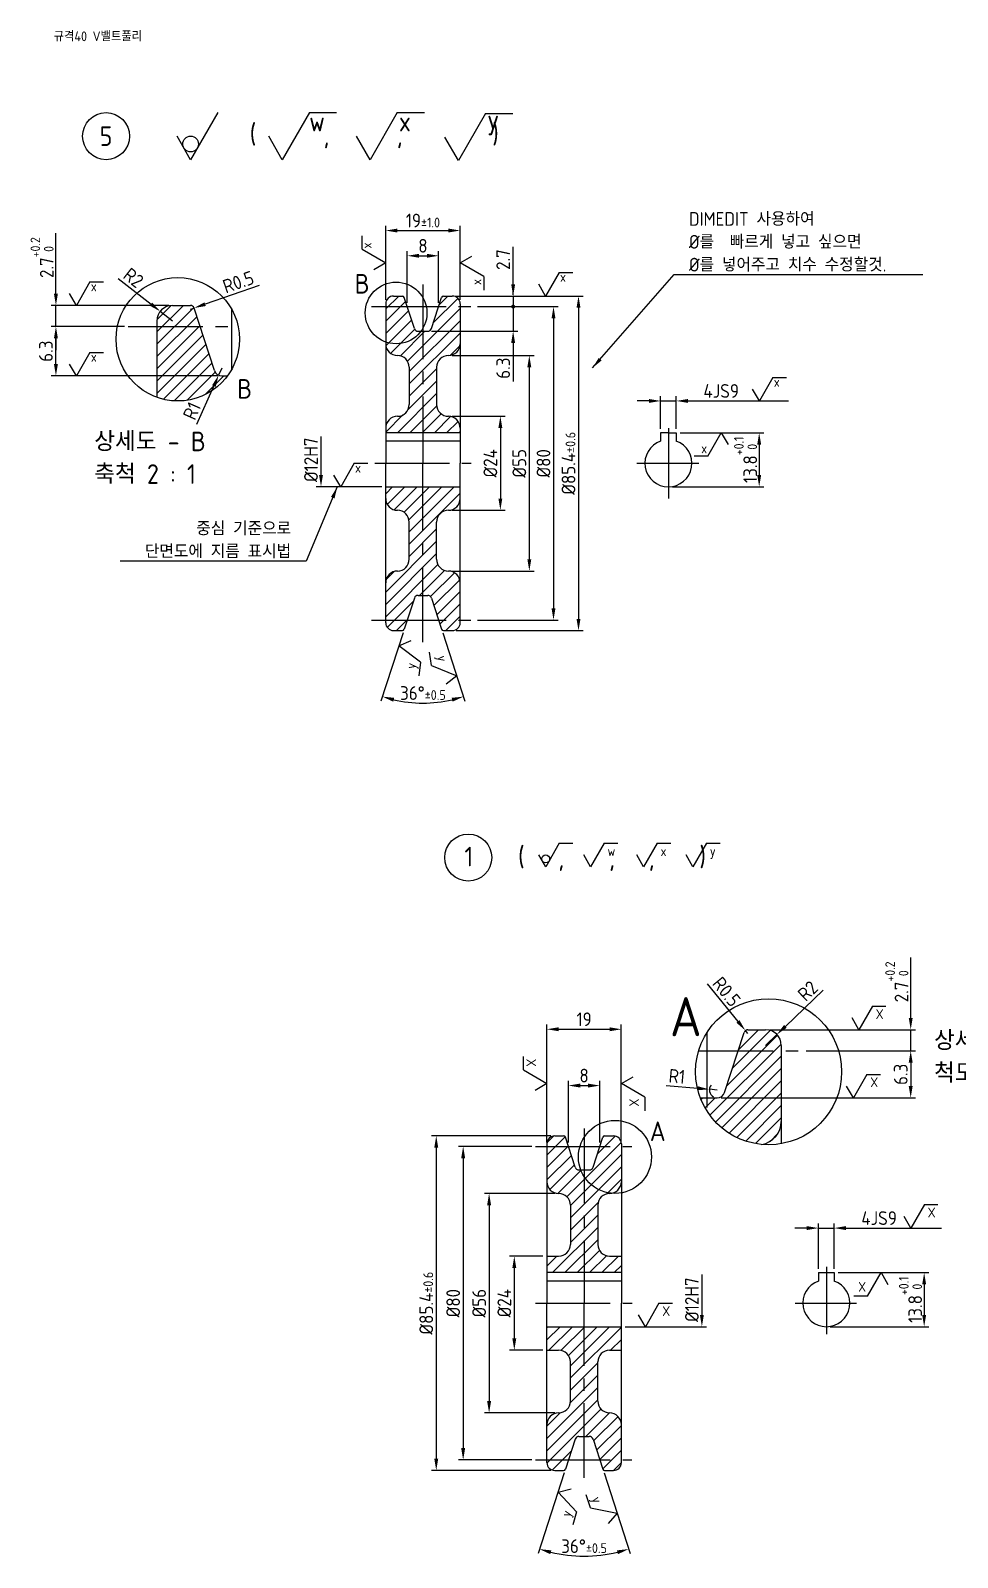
# Model space of a CAD drawing. Header units: millimetres. Extents: x 0 to 10991, y 0 to 768.
# Drawn here: x 2924 to 3160.6, y 26.2 to 415.9 of the extents above; entities that cross this region are included whole.
import ezdxf

# ---------------------------------------------------------------- set-up
doc = ezdxf.new("R2010")
doc.units = ezdxf.units.MM
doc.linetypes.add('CENTER2', pattern=[28.575, 19.05, -3.175, 3.175, -3.175])
for name, color, linetype in [('가는실선', 7, 'Continuous'), ('문자', 2, 'Continuous'), ('외형선', 3, 'Continuous'), ('중심선', 7, 'CENTER2')]:
    doc.layers.add(name, color=color, linetype=linetype)
doc.styles.get("Standard").update_dxf_attribs({"font": 'isocp.shx', "bigfont": 'whgtxt.shx'})
doc.dimstyles.new('ISO-25', dxfattribs={"dimtxt": 3.5, "dimasz": 3, "dimexe": 1.2, "dimexo": 1, "dimgap": 0.8, "dimtad": 1, "dimdec": 3, "dimdsep": 46, "dimtxsty": 'Standard', "dimcen": 0, "dimclrd": 7, "dimclre": 7, "dimclrt": 2, "dimadec": 0, "dimazin": 2, "dimtfac": 1, "dimtdec": 3, "dimtmove": 0, "dimatfit": 3, "dimfxl": 0, "dimlwd": -1, "dimlwe": -1, "dimarcsym": 0})
pattern_1 = [(45, (54.7984, -33.9186), (-1.5715448, 1.5715448), [])]

# ---------------------------------------------------------------- blocks, each defined once
blk = doc.blocks.new('*D128')
at = {"layer": 'Defpoints', "color": 0}
for p in [(3037.07, 345.47), (3037.07, 265.47), (3057.49, 265.47)]:
    blk.add_point(p, dxfattribs=at)
at = {"layer": '외형선', "color": 7}
for p, q in [((3038.07, 345.47), (3058.69, 345.47)), ((3057.49, 342.47), (3057.49, 268.47)), ((3038.07, 265.47), (3058.69, 265.47))]:
    blk.add_line(p, q, dxfattribs=at)
for points in [[(3056.99, 342.47), (3057.99, 342.47), (3057.49, 345.47)], [(3056.99, 268.47), (3057.99, 268.47), (3057.49, 265.47)]]:
    blk.add_solid(points, dxfattribs=at)
at = {"layer": '외형선', "color": 2, "insert": (3054.94, 305.47), "char_height": 3.5, "attachment_point": 5, "rotation": 90}
blk.add_mtext('%%C80', dxfattribs=at)
blk = doc.blocks.new('*D129')
at = {"layer": 'Defpoints', "color": 0}
for p in [(3028.17, 358.44), (3020.17, 345.47), (3028.17, 345.47)]:
    blk.add_point(p, dxfattribs=at)
at = {"layer": '외형선', "color": 7}
for p, q in [((3020.17, 346.47), (3020.17, 359.64)), ((3028.17, 346.47), (3028.17, 359.64)), ((3023.17, 358.44), (3025.17, 358.44))]:
    blk.add_line(p, q, dxfattribs=at)
for points in [[(3023.17, 358.94), (3023.17, 357.94), (3020.17, 358.44)], [(3025.17, 358.94), (3025.17, 357.94), (3028.17, 358.44)]]:
    blk.add_solid(points, dxfattribs=at)
at = {"layer": '외형선', "color": 2, "insert": (3024.17, 360.99), "char_height": 3.5, "attachment_point": 5}
blk.add_mtext('8', dxfattribs=at)
blk = doc.blocks.new('*D130')
at = {"layer": 'Defpoints', "color": 0}
for p in [(3033.67, 364.88), (3014.67, 346.17), (3033.67, 346.17)]:
    blk.add_point(p, dxfattribs=at)
at = {"layer": '외형선', "color": 7}
for p, q in [((3014.67, 347.17), (3014.67, 366.08)), ((3017.67, 364.88), (3030.67, 364.88)), ((3033.67, 347.17), (3033.67, 366.08))]:
    blk.add_line(p, q, dxfattribs=at)
for points in [[(3017.67, 365.38), (3017.67, 364.38), (3014.67, 364.88)], [(3030.67, 365.38), (3030.67, 364.38), (3033.67, 364.88)]]:
    blk.add_solid(points, dxfattribs=at)
at = {"layer": '외형선', "color": 2, "insert": (3024.17, 367.43), "char_height": 3.5, "attachment_point": 5}
blk.add_mtext('19{\\H0.71429x;%%P1.0}', dxfattribs=at)
blk = doc.blocks.new('*D131')
at = {"layer": 'Defpoints', "color": 0}
for p in [(3021.99, 271.08), (3026.35, 271.08), (3019.41, 263.12), (3028.94, 263.12), (3020.67, 244.47)]:
    blk.add_point(p, dxfattribs=at)
at = {"layer": '외형선', "color": 7}
for p, q in [((3019.1, 262.17), (3013.45, 244.78)), ((3029.25, 262.17), (3034.9, 244.78))]:
    blk.add_line(p, q, dxfattribs=at)
blk.add_arc((3024.17, 277.78), 33.5, 257.1325, 282.8675, dxfattribs=at)
for points in [[(3016.58, 244.64), (3016.84, 245.61), (3013.82, 245.92)], [(3031.5, 245.61), (3031.77, 244.64), (3034.52, 245.92)]]:
    blk.add_solid(points, dxfattribs=at)
at = {"layer": '외형선', "color": 2, "insert": (3024.17, 246.83), "char_height": 3.5, "attachment_point": 5}
blk.add_mtext('36°{\\H0.71429x;%%P0.5}', dxfattribs=at)
blk = doc.blocks.new('*D132')
at = {"layer": 'Defpoints', "color": 0}
for p in [(3031.67, 348.17), (3031.67, 262.77), (3063.87, 262.77)]:
    blk.add_point(p, dxfattribs=at)
at = {"layer": '외형선', "color": 7}
for p, q in [((3032.67, 348.17), (3065.07, 348.17)), ((3063.87, 345.17), (3063.87, 265.77)), ((3032.67, 262.77), (3065.07, 262.77))]:
    blk.add_line(p, q, dxfattribs=at)
for points in [[(3063.37, 345.17), (3064.37, 345.17), (3063.87, 348.17)], [(3063.37, 265.77), (3064.37, 265.77), (3063.87, 262.77)]]:
    blk.add_solid(points, dxfattribs=at)
at = {"layer": '외형선', "color": 2, "insert": (3061.32, 305.47), "char_height": 3.5, "attachment_point": 5, "rotation": 90}
blk.add_mtext('%%C85.4{\\H0.71429x;%%P0.6}', dxfattribs=at)
blk = doc.blocks.new('*D133')
at = {"layer": 'Defpoints', "color": 0}
for p in [(2930.51, 340.38), (2948.97, 340.38), (2972.84, 327.78)]:
    blk.add_point(p, dxfattribs=at)
at = {"layer": '외형선', "color": 7}
for p, q in [((2947.97, 340.38), (2929.31, 340.38)), ((2930.51, 330.78), (2930.51, 337.38)), ((2971.84, 327.78), (2929.31, 327.78))]:
    blk.add_line(p, q, dxfattribs=at)
for points in [[(2930.01, 337.38), (2931.01, 337.38), (2930.51, 340.38)], [(2930.01, 330.78), (2931.01, 330.78), (2930.51, 327.78)]]:
    blk.add_solid(points, dxfattribs=at)
at = {"layer": '외형선', "color": 2, "insert": (2927.96, 334.08), "char_height": 3.5, "attachment_point": 5, "rotation": 90}
blk.add_mtext('6.3', dxfattribs=at)
blk = doc.blocks.new('*D134')
at = {"layer": 'Defpoints', "color": 0}
for p in [(2964.82, 344.78), (2965.76, 345.11)]:
    blk.add_point(p, dxfattribs=at)
at = {"layer": '외형선', "color": 7}
for p, q in [((2982.36, 350.89), (2968.59, 346.09)), ((2964.82, 344.78), (2965.76, 345.11))]:
    blk.add_line(p, q, dxfattribs=at)
blk.add_solid([(2968.43, 346.56), (2968.76, 345.62), (2965.76, 345.11)], dxfattribs=at)
at = {"layer": '외형선', "color": 2, "insert": (2977.06, 351.74), "char_height": 3.5, "attachment_point": 5, "rotation": 19.1984}
blk.add_mtext('R0.5', dxfattribs=at)
blk = doc.blocks.new('*D135')
at = {"layer": 'Defpoints', "color": 0}
for p in [(2957.15, 344.24), (2960.3, 341.78)]:
    blk.add_point(p, dxfattribs=at)
at = {"layer": '외형선', "color": 7}
for p, q in [((2946.36, 352.66), (2954.78, 346.09)), ((2960.3, 341.78), (2957.15, 344.24))]:
    blk.add_line(p, q, dxfattribs=at)
blk.add_solid([(2955.09, 346.48), (2954.47, 345.69), (2957.15, 344.24)], dxfattribs=at)
at = {"layer": '외형선', "color": 2, "insert": (2950.3, 352.82), "char_height": 3.5, "attachment_point": 5, "rotation": 321.9993}
blk.add_mtext('R2', dxfattribs=at)
blk = doc.blocks.new('*D136')
at = {"layer": 'Defpoints', "color": 0}
for p in [(2972.03, 327.95), (2972.84, 329.78)]:
    blk.add_point(p, dxfattribs=at)
at = {"layer": '외형선', "color": 7}
for p, q in [((2972.84, 329.78), (2972.03, 327.95)), ((2966.51, 315.48), (2970.82, 325.2))]:
    blk.add_line(p, q, dxfattribs=at)
blk.add_solid([(2970.36, 325.41), (2971.28, 325), (2972.03, 327.95)], dxfattribs=at)
at = {"layer": '외형선', "color": 2, "insert": (2965.22, 318.85), "char_height": 3.5, "attachment_point": 5, "rotation": 66.1141}
blk.add_mtext('R1', dxfattribs=at)
blk = doc.blocks.new('*D137')
at = {"layer": 'Defpoints', "color": 0}
for p in [(3088.82, 321.39), (3084.82, 313.27), (3088.82, 313.27)]:
    blk.add_point(p, dxfattribs=at)
at = {"layer": '외형선', "color": 7}
for p, q in [((3081.82, 321.39), (3078.82, 321.39)), ((3084.82, 314.27), (3084.82, 322.59)), ((3084.82, 321.39), (3088.82, 321.39)), ((3088.82, 314.27), (3088.82, 322.59)), ((3091.82, 321.39), (3105.77, 321.39))]:
    blk.add_line(p, q, dxfattribs=at)
for points in [[(3081.82, 321.89), (3081.82, 320.89), (3084.82, 321.39)], [(3091.82, 321.89), (3091.82, 320.89), (3088.82, 321.39)]]:
    blk.add_solid(points, dxfattribs=at)
at = {"layer": '외형선', "color": 2, "insert": (3100.29, 323.94), "char_height": 3.5, "attachment_point": 5}
blk.add_mtext('4JS9', dxfattribs=at)
blk = doc.blocks.new('*D138')
at = {"layer": 'Defpoints', "color": 0}
for p in [(3088.82, 313.27), (3086.82, 299.47), (3109.98, 299.47)]:
    blk.add_point(p, dxfattribs=at)
at = {"layer": '외형선', "color": 7}
for p, q in [((3089.82, 313.27), (3111.18, 313.27)), ((3109.98, 310.27), (3109.98, 302.47)), ((3087.82, 299.47), (3111.18, 299.47))]:
    blk.add_line(p, q, dxfattribs=at)
for points in [[(3109.48, 310.27), (3110.48, 310.27), (3109.98, 313.27)], [(3109.48, 302.47), (3110.48, 302.47), (3109.98, 299.47)]]:
    blk.add_solid(points, dxfattribs=at)
at = {"layer": '외형선', "color": 2, "insert": (3106.51, 306.37), "char_height": 3.5, "attachment_point": 5, "rotation": 90}
blk.add_mtext('13.8{\\H0.7x;\\S+0.1^  0;}', dxfattribs=at)
blk = doc.blocks.new('*D139')
at = {"layer": 'Defpoints', "color": 0}
for p in [(3030.67, 317.47), (3030.67, 293.47), (3043.93, 293.47)]:
    blk.add_point(p, dxfattribs=at)
at = {"layer": '외형선', "color": 7}
for p, q in [((3031.67, 317.47), (3045.13, 317.47)), ((3043.93, 314.47), (3043.93, 296.47)), ((3031.67, 293.47), (3045.13, 293.47))]:
    blk.add_line(p, q, dxfattribs=at)
for points in [[(3043.43, 314.47), (3044.43, 314.47), (3043.93, 317.47)], [(3043.43, 296.47), (3044.43, 296.47), (3043.93, 293.47)]]:
    blk.add_solid(points, dxfattribs=at)
at = {"layer": '외형선', "color": 2, "insert": (3041.38, 305.47), "char_height": 3.5, "attachment_point": 5, "rotation": 90}
blk.add_mtext('%%C24', dxfattribs=at)
blk = doc.blocks.new('*D140')
at = {"layer": 'Defpoints', "color": 0}
for p in [(3030.67, 332.97), (3030.67, 277.97), (3051.32, 277.97)]:
    blk.add_point(p, dxfattribs=at)
at = {"layer": '외형선', "color": 7}
for p, q in [((3031.67, 332.97), (3052.52, 332.97)), ((3051.32, 329.97), (3051.32, 280.97)), ((3031.67, 277.97), (3052.52, 277.97))]:
    blk.add_line(p, q, dxfattribs=at)
for points in [[(3050.82, 329.97), (3051.82, 329.97), (3051.32, 332.97)], [(3050.82, 280.97), (3051.82, 280.97), (3051.32, 277.97)]]:
    blk.add_solid(points, dxfattribs=at)
at = {"layer": '외형선', "color": 2, "insert": (3048.77, 305.47), "char_height": 3.5, "attachment_point": 5, "rotation": 90}
blk.add_mtext('%%C55', dxfattribs=at)
blk = doc.blocks.new('*D192')
at = {"layer": 'Defpoints', "color": 0}
for p in [(3129.12, 110.27), (3125.12, 98.91), (3129.12, 98.91)]:
    blk.add_point(p, dxfattribs=at)
at = {"layer": '외형선', "color": 7}
for p, q in [((3122.12, 110.27), (3119.12, 110.27)), ((3125.12, 99.91), (3125.12, 111.47)), ((3125.12, 110.27), (3129.12, 110.27)), ((3129.12, 99.91), (3129.12, 111.47)), ((3132.12, 110.27), (3146.07, 110.27))]:
    blk.add_line(p, q, dxfattribs=at)
for points in [[(3122.12, 110.77), (3122.12, 109.77), (3125.12, 110.27)], [(3132.12, 110.77), (3132.12, 109.77), (3129.12, 110.27)]]:
    blk.add_solid(points, dxfattribs=at)
at = {"layer": '외형선', "color": 2, "insert": (3140.59, 112.82), "char_height": 3.5, "attachment_point": 5}
blk.add_mtext('4JS9', dxfattribs=at)
blk = doc.blocks.new('*D193')
at = {"layer": 'Defpoints', "color": 0}
for p in [(3129.12, 98.91), (3127.12, 85.11), (3152.08, 85.11)]:
    blk.add_point(p, dxfattribs=at)
at = {"layer": '외형선', "color": 7}
for p, q in [((3130.12, 98.91), (3153.28, 98.91)), ((3152.08, 95.91), (3152.08, 88.11)), ((3128.12, 85.11), (3153.28, 85.11))]:
    blk.add_line(p, q, dxfattribs=at)
for points in [[(3151.58, 95.91), (3152.58, 95.91), (3152.08, 98.91)], [(3151.58, 88.11), (3152.58, 88.11), (3152.08, 85.11)]]:
    blk.add_solid(points, dxfattribs=at)
at = {"layer": '외형선', "color": 2, "insert": (3148.6, 92.01), "char_height": 3.5, "attachment_point": 5, "rotation": 90}
blk.add_mtext('13.8{\\H0.7x;\\S+0.1^  0;}', dxfattribs=at)
blk = doc.blocks.new('*D194')
at = {"layer": 'Defpoints', "color": 0}
for p in [(3074.8, 161.02), (3055.8, 131.11), (3074.8, 131.11)]:
    blk.add_point(p, dxfattribs=at)
at = {"layer": '외형선', "color": 7}
for p, q in [((3055.8, 132.11), (3055.8, 162.22)), ((3058.8, 161.02), (3071.8, 161.02)), ((3074.8, 132.11), (3074.8, 162.22))]:
    blk.add_line(p, q, dxfattribs=at)
for points in [[(3058.8, 161.52), (3058.8, 160.52), (3055.8, 161.02)], [(3071.8, 161.52), (3071.8, 160.52), (3074.8, 161.02)]]:
    blk.add_solid(points, dxfattribs=at)
at = {"layer": '외형선', "color": 2, "insert": (3065.3, 163.57), "char_height": 3.5, "attachment_point": 5}
blk.add_mtext('19', dxfattribs=at)
blk = doc.blocks.new('*D195')
at = {"layer": 'Defpoints', "color": 0}
for p in [(3069.3, 146.65), (3061.3, 131.11), (3069.3, 131.11)]:
    blk.add_point(p, dxfattribs=at)
at = {"layer": '외형선', "color": 7}
for p, q in [((3061.3, 132.11), (3061.3, 147.85)), ((3064.3, 146.65), (3066.3, 146.65)), ((3069.3, 132.11), (3069.3, 147.85))]:
    blk.add_line(p, q, dxfattribs=at)
for points in [[(3064.3, 147.15), (3064.3, 146.15), (3061.3, 146.65)], [(3066.3, 147.15), (3066.3, 146.15), (3069.3, 146.65)]]:
    blk.add_solid(points, dxfattribs=at)
at = {"layer": '외형선', "color": 2, "insert": (3065.3, 149.2), "char_height": 3.5, "attachment_point": 5}
blk.add_mtext('8', dxfattribs=at)
blk = doc.blocks.new('*D196')
at = {"layer": 'Defpoints', "color": 0}
for p in [(3055.8, 103.11), (3047.49, 79.11), (3055.8, 79.11)]:
    blk.add_point(p, dxfattribs=at)
at = {"layer": '외형선', "color": 7}
for p, q in [((3054.8, 103.11), (3046.29, 103.11)), ((3047.49, 100.11), (3047.49, 82.11)), ((3054.8, 79.11), (3046.29, 79.11))]:
    blk.add_line(p, q, dxfattribs=at)
for points in [[(3046.99, 100.11), (3047.99, 100.11), (3047.49, 103.11)], [(3046.99, 82.11), (3047.99, 82.11), (3047.49, 79.11)]]:
    blk.add_solid(points, dxfattribs=at)
at = {"layer": '외형선', "color": 2, "insert": (3044.94, 91.11), "char_height": 3.5, "attachment_point": 5, "rotation": 90}
blk.add_mtext('%%C24', dxfattribs=at)
blk = doc.blocks.new('*D197')
at = {"layer": 'Defpoints', "color": 0}
for p in [(3058.8, 119.11), (3041.06, 63.11), (3058.8, 63.11)]:
    blk.add_point(p, dxfattribs=at)
at = {"layer": '외형선', "color": 7}
for p, q in [((3057.8, 119.11), (3039.86, 119.11)), ((3041.06, 116.11), (3041.06, 66.11)), ((3057.8, 63.11), (3039.86, 63.11))]:
    blk.add_line(p, q, dxfattribs=at)
for points in [[(3040.56, 116.11), (3041.56, 116.11), (3041.06, 119.11)], [(3040.56, 66.11), (3041.56, 66.11), (3041.06, 63.11)]]:
    blk.add_solid(points, dxfattribs=at)
at = {"layer": '외형선', "color": 2, "insert": (3038.51, 91.11), "char_height": 3.5, "attachment_point": 5, "rotation": 90}
blk.add_mtext('%%C56', dxfattribs=at)
blk = doc.blocks.new('*D198')
at = {"layer": 'Defpoints', "color": 0}
for p in [(3052.92, 131.11), (3034.44, 51.11), (3052.92, 51.11)]:
    blk.add_point(p, dxfattribs=at)
at = {"layer": '외형선', "color": 7}
for p, q in [((3051.92, 131.11), (3033.24, 131.11)), ((3034.44, 128.11), (3034.44, 54.11)), ((3051.92, 51.11), (3033.24, 51.11))]:
    blk.add_line(p, q, dxfattribs=at)
for points in [[(3033.94, 128.11), (3034.94, 128.11), (3034.44, 131.11)], [(3033.94, 54.11), (3034.94, 54.11), (3034.44, 51.11)]]:
    blk.add_solid(points, dxfattribs=at)
at = {"layer": '외형선', "color": 2, "insert": (3031.89, 91.11), "char_height": 3.5, "attachment_point": 5, "rotation": 90}
blk.add_mtext('%%C80', dxfattribs=at)
blk = doc.blocks.new('*D199')
at = {"layer": 'Defpoints', "color": 0}
for p in [(3057.8, 133.81), (3027.57, 48.41), (3057.8, 48.41)]:
    blk.add_point(p, dxfattribs=at)
at = {"layer": '외형선', "color": 7}
for p, q in [((3056.8, 133.81), (3026.37, 133.81)), ((3027.57, 130.81), (3027.57, 51.41)), ((3056.8, 48.41), (3026.37, 48.41))]:
    blk.add_line(p, q, dxfattribs=at)
for points in [[(3027.07, 130.81), (3028.07, 130.81), (3027.57, 133.81)], [(3027.07, 51.41), (3028.07, 51.41), (3027.57, 48.41)]]:
    blk.add_solid(points, dxfattribs=at)
at = {"layer": '외형선', "color": 2, "insert": (3025.02, 91.11), "char_height": 3.5, "attachment_point": 5, "rotation": 90}
blk.add_mtext('%%C85.4{\\H0.71429x;%%P0.6}', dxfattribs=at)
blk = doc.blocks.new('*D200')
at = {"layer": 'Defpoints', "color": 0}
for p in [(3063.03, 56.41), (3067.58, 56.41), (3060.54, 48.75), (3070.07, 48.75), (3061.45, 26.74)]:
    blk.add_point(p, dxfattribs=at)
at = {"layer": '외형선', "color": 7}
for p, q in [((3060.23, 47.8), (3053.54, 27.2)), ((3070.38, 47.8), (3077.07, 27.2))]:
    blk.add_line(p, q, dxfattribs=at)
blk.add_arc((3065.3, 63.42), 36.88, 256.6622, 283.3378, dxfattribs=at)
for points in [[(3056.66, 27.05), (3056.93, 28.01), (3053.91, 28.34)], [(3073.67, 28.01), (3073.94, 27.05), (3076.7, 28.34)]]:
    blk.add_solid(points, dxfattribs=at)
at = {"layer": '외형선', "color": 2, "insert": (3065.3, 29.09), "char_height": 3.5, "attachment_point": 5}
blk.add_mtext('36°{\\H0.71429x;%%P0.5}', dxfattribs=at)
blk = doc.blocks.new('*D201')
at = {"layer": 'Defpoints', "color": 0}
for p in [(3111.62, 160.91), (3148.65, 160.91), (3121.01, 155.51)]:
    blk.add_point(p, dxfattribs=at)
at = {"layer": '외형선', "color": 7}
for p, q in [((3148.65, 163.91), (3148.65, 179.32)), ((3112.62, 160.91), (3149.85, 160.91)), ((3148.65, 155.51), (3148.65, 160.91)), ((3122.01, 155.51), (3149.85, 155.51)), ((3148.65, 152.51), (3148.65, 149.51))]:
    blk.add_line(p, q, dxfattribs=at)
for points in [[(3148.15, 163.91), (3149.15, 163.91), (3148.65, 160.91)], [(3148.15, 152.51), (3149.15, 152.51), (3148.65, 155.51)]]:
    blk.add_solid(points, dxfattribs=at)
at = {"layer": '외형선', "color": 2, "insert": (3145.11, 173.12), "char_height": 3.5, "attachment_point": 5, "rotation": 90}
blk.add_mtext('2.7{\\H0.7x;\\S+0.2^  0;}', dxfattribs=at)
blk = doc.blocks.new('*D202')
at = {"layer": 'Defpoints', "color": 0}
for p in [(3111.62, 156.91), (3114.5, 159.68)]:
    blk.add_point(p, dxfattribs=at)
at = {"layer": '외형선', "color": 7}
for p, q in [((3126.32, 171.04), (3116.67, 161.76)), ((3111.62, 156.91), (3114.5, 159.68))]:
    blk.add_line(p, q, dxfattribs=at)
blk.add_solid([(3116.32, 162.12), (3117.01, 161.4), (3114.5, 159.68)], dxfattribs=at)
at = {"layer": '외형선', "color": 2, "insert": (3122.39, 170.8), "char_height": 3.5, "attachment_point": 5, "rotation": 43.851}
blk.add_mtext('R2', dxfattribs=at)
blk = doc.blocks.new('*D203')
at = {"layer": 'Defpoints', "color": 0}
for p in [(3106.47, 160.69), (3107.1, 159.91)]:
    blk.add_point(p, dxfattribs=at)
at = {"layer": '외형선', "color": 7}
for p, q in [((3096.7, 172.65), (3104.57, 163.01)), ((3107.1, 159.91), (3106.47, 160.69))]:
    blk.add_line(p, q, dxfattribs=at)
blk.add_solid([(3104.96, 163.33), (3104.18, 162.69), (3106.47, 160.69)], dxfattribs=at)
at = {"layer": '외형선', "color": 2, "insert": (3101.66, 170.6), "char_height": 3.5, "attachment_point": 5, "rotation": 309.2425}
blk.add_mtext('R0.5', dxfattribs=at)
blk = doc.blocks.new('*D204')
at = {"layer": 'Defpoints', "color": 0}
for p in [(3097.28, 145.69), (3099.27, 145.51)]:
    blk.add_point(p, dxfattribs=at)
at = {"layer": '외형선', "color": 7}
for p, q in [((3086.22, 146.69), (3094.29, 145.96)), ((3099.27, 145.51), (3097.28, 145.69))]:
    blk.add_line(p, q, dxfattribs=at)
blk.add_arc((3099.27, 145.51), 2, 140.4674, 241.3521, dxfattribs=at)
blk.add_solid([(3094.33, 146.46), (3094.24, 145.46), (3097.28, 145.69)], dxfattribs=at)
at = {"layer": '외형선', "color": 2, "insert": (3088.99, 149), "char_height": 3.5, "attachment_point": 5, "rotation": 354.8449}
blk.add_mtext('R1', dxfattribs=at)

msp = doc.modelspace()

# ---------------------------------------------------------------- hatches: boundary and pattern name
at = {"layer": '가는실선'}
h = msp.add_hatch(dxfattribs=at)
h.set_pattern_fill('ANSI31', color=256, scale=0.7)
h.set_pattern_definition([(45, (53.6373, -41.9802), (-1.5715448, 1.5715448), [])])
h.paths.add_polyline_path([(3024.1719, 339.1728), (3022.9455, 339.1728, -0.3249197), (3021.9944, 339.8638), (3020.1719, 345.4728), (3014.6719, 345.4728), (3014.6719, 335.9728, 0.41421356), (3017.6719, 332.9728, -0.41421356), (3020.6719, 329.9728), (3020.6719, 320.4728, -0.41421356), (3017.6719, 317.4728, 0.41421356), (3014.6719, 314.4728), (3014.6719, 313.2728), (3024.1719, 313.2728)])
h.paths.add_polyline_path([(3033.6719, 335.9728), (3033.6719, 345.4728), (3028.1719, 345.4728), (3026.3494, 339.8638, -0.3249197), (3025.3984, 339.1728), (3024.1719, 339.1728), (3024.1719, 313.2728), (3033.6719, 313.2728), (3033.6719, 314.4728, 0.41421356), (3030.6719, 317.4728, -0.41421356), (3027.6719, 320.4728), (3027.6719, 329.9728, -0.41421356), (3030.6719, 332.9728, 0.41421356)])
h.paths.add_polyline_path([(3019.4069, 347.8273, 0.3249197), (3018.9314, 348.1728), (3016.6719, 348.1728, 0.41421356), (3014.6719, 346.1728), (3014.6719, 345.4728), (3020.1719, 345.4728)])
h.paths.add_polyline_path([(3031.6719, 348.1728), (3029.4125, 348.1728, 0.3249197), (3028.937, 347.8273), (3028.1719, 345.4728), (3033.6719, 345.4728), (3033.6719, 346.1728, 0.41421356)])
h.paths.add_polyline_path([(3024.1719, 299.4728), (3014.6719, 299.4728), (3014.6719, 296.4728, 0.41421356), (3017.6719, 293.4728, -0.41421356), (3020.6719, 290.4728), (3020.6719, 280.9728, -0.41421356), (3017.6719, 277.9728, 0.41421356), (3014.6719, 274.9728), (3014.6719, 265.4728), (3020.1719, 265.4728), (3021.9944, 271.0818, -0.3249197), (3022.9455, 271.7728), (3024.1719, 271.7728)])
h.paths.add_polyline_path([(3033.6719, 296.4728), (3033.6719, 299.4728), (3024.1719, 299.4728), (3024.1719, 271.7728), (3025.3984, 271.7728, -0.3249197), (3026.3494, 271.0818), (3028.1719, 265.4728), (3033.6719, 265.4728), (3033.6719, 274.9728, 0.41421356), (3030.6719, 277.9728, -0.41421356), (3027.6719, 280.9728), (3027.6719, 290.4728, -0.41421356), (3030.6719, 293.4728, 0.41421356)])
h.paths.add_polyline_path([(3020.1719, 265.4728), (3014.6719, 265.4728), (3014.6719, 264.7728, 0.41421356), (3016.6719, 262.7728), (3018.9314, 262.7728, 0.3249197), (3019.4069, 263.1183)])
h.paths.add_polyline_path([(3033.6719, 264.7728), (3033.6719, 265.4728), (3028.1719, 265.4728), (3028.937, 263.1183, 0.3249197), (3029.4125, 262.7728), (3031.6719, 262.7728, 0.41421356)])
h = msp.add_hatch(dxfattribs=at)
h.set_pattern_fill('ANSI31', color=256, scale=0.7)
h.set_pattern_definition([(45, (62.0713, -43.8957), (-1.5715448, 1.5715448), [])])
h.paths.add_polyline_path([(2956.2976, 322.2979, 0.33116504), (2974.2775, 327.7763), (2972.8446, 327.7763, -0.3249197), (2970.9425, 329.1582), (2967.2976, 340.3763), (2956.2976, 340.3763)])
h.paths.add_polyline_path([(2960.2976, 345.7763, 0.41421356), (2956.2976, 341.7763), (2956.2976, 340.3763), (2967.2976, 340.3763), (2965.7675, 345.0853, 0.3249197), (2964.8164, 345.7763)])
h = msp.add_hatch(dxfattribs=at)
h.set_pattern_fill('ANSI31', color=256, scale=0.7)
h.set_pattern_definition(pattern_1)
h.paths.add_polyline_path([(3115.6201, 155.5124), (3104.6201, 155.5124), (3101.1701, 144.8944, -0.3249197), (3099.2679, 143.5124), (3096.6201, 143.5124), (3096.6201, 140.2128, 0.23300306), (3110.674, 131.6057, 0.36339564), (3115.6201, 137.5124)])
h.paths.add_polyline_path([(3111.6201, 160.9124), (3107.1012, 160.9124, 0.3249197), (3106.1501, 160.2214), (3104.6201, 155.5124), (3115.6201, 155.5124), (3115.6201, 156.9124, 0.41421356)])
h.paths.add_polyline_path([(3096.6201, 143.5124), (3094.9675, 143.5124, 0.04961067), (3096.6201, 140.2128)])
h = msp.add_hatch(dxfattribs=at)
h.set_pattern_fill('ANSI31', color=256, scale=0.7)
h.set_pattern_definition(pattern_1)
h.paths.add_polyline_path([(3074.8019, 85.1057), (3065.3019, 85.1057), (3065.3019, 57.1057), (3066.6258, 57.1057, -0.3249197), (3067.5769, 56.4147), (3069.3019, 51.1057), (3074.8019, 51.1057), (3074.8019, 60.1057, 0.41421356), (3071.8019, 63.1057, -0.41421356), (3068.8019, 66.1057), (3068.8019, 76.1057, -0.41421356), (3071.8019, 79.1057), (3074.8019, 79.1057)])
h.paths.add_polyline_path([(3065.3019, 85.1057), (3055.8019, 85.1057), (3055.8019, 79.1057), (3058.8019, 79.1057, -0.41421356), (3061.8019, 76.1057), (3061.8019, 66.1057, -0.41421356), (3058.8019, 63.1057, 0.41421356), (3055.8019, 60.1057), (3055.8019, 51.1057), (3061.3019, 51.1057), (3063.0269, 56.4147, -0.3249197), (3063.9779, 57.1057), (3065.3019, 57.1057)])
h.paths.add_polyline_path([(3061.3019, 51.1057), (3055.8019, 51.1057), (3055.8019, 50.4057, 0.41421356), (3057.8019, 48.4057), (3060.0613, 48.4057, 0.3249197), (3060.5368, 48.7512)])
h.paths.add_polyline_path([(3074.8019, 50.4057), (3074.8019, 51.1057), (3069.3019, 51.1057), (3070.0669, 48.7512, 0.3249197), (3070.5424, 48.4057), (3072.8019, 48.4057, 0.41421356)])
h.paths.add_polyline_path([(3074.8019, 122.1057), (3074.8019, 131.1057), (3069.3019, 131.1057), (3067.5769, 125.7967, -0.3249197), (3066.6258, 125.1057), (3065.3019, 125.1057), (3065.3019, 98.9057), (3074.8019, 98.9057), (3074.8019, 103.1057), (3071.8019, 103.1057, -0.41421356), (3068.8019, 106.1057), (3068.8019, 116.1057, -0.41421356), (3071.8019, 119.1057, 0.41421356)])
h.paths.add_polyline_path([(3065.3019, 125.1057), (3063.9779, 125.1057, -0.3249197), (3063.0269, 125.7967), (3061.3019, 131.1057), (3055.8019, 131.1057), (3055.8019, 122.1057, 0.41421356), (3058.8019, 119.1057, -0.41421356), (3061.8019, 116.1057), (3061.8019, 106.1057, -0.41421356), (3058.8019, 103.1057), (3055.8019, 103.1057), (3055.8019, 98.9057), (3065.3019, 98.9057)])
h.paths.add_polyline_path([(3060.5368, 133.4602, 0.3249197), (3060.0613, 133.8057), (3057.8019, 133.8057, 0.41421356), (3055.8019, 131.8057), (3055.8019, 131.1057), (3061.3019, 131.1057)])
h.paths.add_polyline_path([(3072.8019, 133.8057), (3070.5424, 133.8057, 0.3249197), (3070.0669, 133.4602), (3069.3019, 131.1057), (3074.8019, 131.1057), (3074.8019, 131.8057, 0.41421356)])

# ---------------------------------------------------------------- linework, layer by layer
for p, q in [((3008.6719, 360.0905), (3008.6719, 363.5546)), ((3008.6719, 360.0905), (3014.6719, 356.6264)), ((3014.6719, 356.6264), (3011.6719, 354.8943)), ((3033.6719, 356.6264), (3036.6719, 358.3584)), ((3039.6719, 353.1623), (3033.6719, 356.6264)), ((2939.208, 351.7763), (2935.7439, 345.7763)), ((2939.208, 351.7763), (2942.6721, 351.7763)), ((3039.6719, 353.1623), (3039.6719, 349.6982)), ((3055.476, 348.1728), (3053.744, 351.1728)), ((3058.9401, 354.1728), (3055.476, 348.1728)), ((3058.9401, 354.1728), (3062.4042, 354.1728)), ((2935.7439, 345.7763), (2934.0118, 348.7763)), ((2939.208, 333.7763), (2935.7439, 327.7763)), ((2939.208, 333.7763), (2942.6721, 333.7763)), ((2935.7439, 327.7763), (2934.0118, 330.7763)), ((3113.4949, 327.3856), (3110.0308, 321.3856)), ((3113.4949, 327.3856), (3116.959, 327.3856)), ((3110.0308, 321.3856), (3108.2988, 324.3856)), ((3105.7672, 321.3856), (3117.4718, 321.3856)), ((3096.8494, 307.2728), (3100.3135, 313.2728)), ((3100.3135, 313.2728), (3102.0455, 310.2728)), ((3006.6477, 305.4728), (3003.1836, 299.4728)), ((3006.6477, 305.4728), (3010.1118, 305.4728)), ((3096.8494, 307.2728), (3093.3853, 307.2728)), ((3003.1836, 299.4728), (3001.4515, 302.4728)), ((3018.0223, 258.857), (3021.2078, 260.218)), ((3023.5653, 254.7006), (3018.0223, 258.857)), ((3026.3696, 253.8342), (3025.885, 257.2642)), ((3023.5653, 254.7006), (3023.1512, 251.2613)), ((3026.3696, 253.8342), (3032.7953, 251.2436)), ((3032.7953, 251.2436), (3030.0671, 249.1088)), ((3135.4012, 160.9124), (3133.6691, 163.9124)), ((3138.8653, 166.9124), (3135.4012, 160.9124)), ((3138.8653, 166.9124), (3142.3294, 166.9124)), ((3049.8019, 150.6269), (3049.8019, 154.091)), ((3049.8019, 150.6269), (3055.8019, 147.1628)), ((3074.8019, 147.1628), (3077.8019, 148.8948)), ((3137.484, 149.5124), (3134.0199, 143.5124)), ((3137.484, 149.5124), (3140.9481, 149.5124)), ((3055.8019, 147.1628), (3052.8019, 145.4307)), ((3080.8019, 143.6987), (3074.8019, 147.1628)), ((3134.0199, 143.5124), (3132.2879, 146.5124)), ((3080.8019, 143.6987), (3080.8019, 140.2346)), ((3148.6746, 110.268), (3146.9425, 113.268)), ((3152.1387, 116.268), (3148.6746, 110.268)), ((3152.1387, 116.268), (3155.6028, 116.268)), ((3146.0698, 110.268), (3156.5005, 110.268)), ((3137.6236, 92.9057), (3141.0877, 98.9057)), ((3141.0877, 98.9057), (3142.8198, 95.9057)), ((3084.4096, 91.1057), (3080.9455, 85.1057)), ((3084.4096, 91.1057), (3087.8737, 91.1057)), ((3137.6236, 92.9057), (3134.1595, 92.9057)), ((3080.9455, 85.1057), (3079.2135, 88.1057)), ((3058.6537, 42.9115), (3062.0264, 43.702)), ((3063.3956, 37.8603), (3058.6537, 42.9115)), ((3066.9394, 38.907), (3065.8522, 42.1961)), ((3063.3956, 37.8603), (3062.3939, 34.5443)), ((3066.9394, 38.907), (3073.7234, 37.5009)), ((3073.7234, 37.5009), (3071.4186, 34.9149))]:
    msp.add_line(p, q, dxfattribs=at)
at = {"layer": '가는실선', "const_width": 0.5}
msp.add_lwpolyline([(3046.9431, 345.4728, 1), (3047.4431, 345.4728, 1)], format="xyb", close=True, dxfattribs=at)
at = {"layer": '가는실선'}
for centre, radius in [((2961.6054, 337.1218), 15.7455), ((3017.3259, 343.8455), 7.8727), ((3112.3806, 150.1697), 18.6422), ((3073.1821, 128.4343), 9.3211)]:
    msp.add_circle(centre, radius, dxfattribs=at)
at = {"layer": '문자'}
for centre in [(2943.3065, 388.9668), (3035.7408, 204.8447)]:
    msp.add_circle(centre, 6, dxfattribs=at)
at = {"layer": '외형선'}
for p, q in [((2971.8221, 394.9668), (2964.8939, 382.9668)), ((2995.203, 394.9668), (2988.2748, 382.9668)), ((2995.203, 394.9668), (3002.1312, 394.9668)), ((3017.6205, 394.9668), (3010.6923, 382.9668)), ((3017.6205, 394.9668), (3024.5487, 394.9668)), ((3040.1597, 394.7215), (3033.2315, 382.7215)), ((3040.1597, 394.7215), (3047.0879, 394.7215)), ((2964.8939, 382.9668), (2961.4298, 388.9668)), ((2988.2748, 382.9668), (2984.8107, 388.9668)), ((3010.6923, 382.9668), (3007.2282, 388.9668)), ((3033.2315, 382.7215), (3029.7674, 388.7215)), ((3016.6719, 348.1728), (3018.9314, 348.1728)), ((3021.9944, 339.8638), (3019.4069, 347.8273)), ((3026.3494, 339.8638), (3028.937, 347.8273)), ((3029.4125, 348.1728), (3031.6719, 348.1728)), ((2960.2976, 345.7763), (2964.8164, 345.7763)), ((2970.9425, 329.1582), (2965.7675, 345.0853)), ((3014.6719, 346.1728), (3014.6719, 305.4728)), ((3033.6719, 346.1728), (3033.6719, 305.4728)), ((2956.2976, 341.7763), (2956.2976, 322.2979)), ((3022.9455, 339.1728), (3025.3984, 339.1728)), ((2972.8446, 327.7763), (2974.2775, 327.7763)), ((3020.6719, 329.9728), (3020.6719, 320.4728)), ((3027.6719, 329.9728), (3027.6719, 320.4728)), ((3033.6719, 313.2728), (3014.6719, 313.2728)), ((3086.8166, 313.2728), (3084.8166, 313.2728)), ((3084.8166, 313.2728), (3084.8166, 311.1296)), ((3086.8166, 313.2728), (3088.8166, 313.2728)), ((3088.8166, 313.2728), (3088.8166, 311.1296)), ((3033.6719, 311.1296), (3014.6719, 311.1296)), ((3014.6719, 264.7728), (3014.6719, 305.4728)), ((3033.6719, 264.7728), (3033.6719, 305.4728)), ((3014.6719, 299.4728), (3033.6719, 299.4728)), ((3020.6719, 280.9728), (3020.6719, 290.4728)), ((3027.6719, 280.9728), (3027.6719, 290.4728)), ((3021.9944, 271.0818), (3019.4069, 263.1183)), ((3022.9455, 271.7728), (3025.3984, 271.7728)), ((3026.3494, 271.0818), (3028.937, 263.1183)), ((3016.6719, 262.7728), (3018.9314, 262.7728)), ((3029.4125, 262.7728), (3031.6719, 262.7728)), ((3058.9726, 208.5031), (3055.5085, 202.5031)), ((3058.9726, 208.5031), (3062.4367, 208.5031)), ((3070.423, 208.5031), (3066.9589, 202.5031)), ((3070.423, 208.5031), (3073.8871, 208.5031)), ((3083.959, 208.5031), (3080.4949, 202.5031)), ((3083.959, 208.5031), (3087.4231, 208.5031)), ((3096.5349, 208.5031), (3093.0708, 202.5031)), ((3096.5349, 208.5031), (3099.999, 208.5031)), ((3055.5085, 202.5031), (3053.7764, 205.5031)), ((3066.9589, 202.5031), (3065.2269, 205.5031)), ((3080.4949, 202.5031), (3078.7629, 205.5031)), ((3093.0708, 202.5031), (3091.3387, 205.5031)), ((3101.1701, 144.8944), (3106.1501, 160.2214)), ((3107.1012, 160.9124), (3111.6201, 160.9124)), ((3115.6201, 156.9124), (3115.6201, 131.811)), ((3094.9675, 143.5124), (3099.2679, 143.5124)), ((3057.8019, 133.8057), (3060.0613, 133.8057)), ((3063.0269, 125.7967), (3060.5368, 133.4602)), ((3067.5769, 125.7967), (3070.0669, 133.4602)), ((3070.5424, 133.8057), (3072.8019, 133.8057)), ((3055.8019, 131.8057), (3055.8019, 91.1057)), ((3074.8019, 131.8057), (3074.8019, 91.1057)), ((3063.9779, 125.1057), (3066.6258, 125.1057)), ((3061.8019, 116.1057), (3061.8019, 106.1057)), ((3068.8019, 116.1057), (3068.8019, 106.1057)), ((3055.8019, 103.1057), (3058.8019, 103.1057)), ((3071.8019, 103.1057), (3074.8019, 103.1057)), ((3074.8019, 98.9057), (3055.8019, 98.9057)), ((3125.1193, 98.9057), (3129.1193, 98.9057)), ((3125.1193, 98.9057), (3125.1193, 96.7626)), ((3129.1193, 98.9057), (3129.1193, 96.7626)), ((3074.8019, 96.7626), (3055.8019, 96.7626)), ((3055.8019, 50.4057), (3055.8019, 91.1057)), ((3074.8019, 50.4057), (3074.8019, 91.1057)), ((3055.8019, 85.1057), (3074.8019, 85.1057)), ((3055.8019, 79.1057), (3058.8019, 79.1057)), ((3071.8019, 79.1057), (3074.8019, 79.1057)), ((3061.8019, 66.1057), (3061.8019, 76.1057)), ((3068.8019, 66.1057), (3068.8019, 76.1057)), ((3063.0269, 56.4147), (3060.5368, 48.7512)), ((3063.9779, 57.1057), (3066.6258, 57.1057)), ((3067.5769, 56.4147), (3070.0669, 48.7512)), ((3057.8019, 48.4057), (3060.0613, 48.4057)), ((3070.5424, 48.4057), (3072.8019, 48.4057))]:
    msp.add_line(p, q, dxfattribs=at)
at = {"layer": '외형선', "color": 7}
for p, q in [((2930.5121, 348.7763), (2930.5121, 364.1823)), ((3047.1931, 351.1728), (3047.1931, 360.7617)), ((3047.1931, 348.4728), (3047.1931, 351.4728)), ((3032.6719, 348.1728), (3048.3931, 348.1728)), ((3047.1931, 348.1728), (3047.1931, 339.1728)), ((2959.2976, 345.7763), (2929.3121, 345.7763)), ((2930.5121, 340.3763), (2930.5121, 345.7763)), ((3026.3984, 339.1728), (3048.3931, 339.1728)), ((2930.5121, 337.3763), (2930.5121, 334.3763)), ((3047.1931, 336.1728), (3047.1931, 326.3184)), ((2998.1584, 302.4728), (2998.1584, 312.2807)), ((3013.6719, 299.4728), (2996.9584, 299.4728)), ((3148.6473, 152.5124), (3148.6473, 146.5124)), ((3100.2679, 143.5124), (3149.8473, 143.5124)), ((3095.3625, 98.4458), (3095.3625, 88.1057)), ((3075.8019, 85.1057), (3096.5625, 85.1057))]:
    msp.add_line(p, q, dxfattribs=at)
at = {"layer": '외형선'}
for centre, radius in [((2964.8939, 386.9668), 2), ((3055.5085, 204.5031), 1)]:
    msp.add_circle(centre, radius, dxfattribs=at)
for centre, radius, start, end in [((3016.6719, 346.1728), 2, 90, 180), ((3018.9314, 347.6728), 0.5, 18, 90), ((3029.4125, 347.6728), 0.5, 90, 162), ((3031.6719, 346.1728), 2, 0, 90), ((2960.2976, 341.7763), 4, 90, 180), ((2964.8164, 344.7763), 1, 18, 90), ((3022.9455, 340.1728), 1, 198, 270), ((3025.3984, 340.1728), 1, 270, 342), ((3017.6719, 335.9728), 3, 180, 270), ((3030.6719, 335.9728), 3, 270, 0), ((3017.6719, 329.9728), 3, 0, 90), ((3030.6719, 329.9728), 3, 90, 180), ((2972.8446, 329.7763), 2, 198, 270), ((3017.6719, 320.4728), 3, 270, 0), ((3030.6719, 320.4728), 3, 180, 270), ((3017.6719, 314.4728), 3, 90, 180), ((3030.6719, 314.4728), 3, 0, 90), ((3086.8166, 305.4728), 6, 109.471221, 70.528779), ((3017.6719, 296.4728), 3, 180, 270), ((3030.6719, 296.4728), 3, 270, 0), ((3017.6719, 290.4728), 3, 0, 90), ((3030.6719, 290.4728), 3, 90, 180), ((3017.6719, 280.9728), 3, 270, 0), ((3030.6719, 280.9728), 3, 180, 270), ((3017.6719, 274.9728), 3, 90, 180), ((3030.6719, 274.9728), 3, 0, 90), ((3022.9455, 270.7728), 1, 90, 162), ((3025.3984, 270.7728), 1, 18, 90), ((3016.6719, 264.7728), 2, 180, 270), ((3018.9314, 263.2728), 0.5, 270, 342), ((3029.4125, 263.2728), 0.5, 198, 270), ((3031.6719, 264.7728), 2, 270, 0), ((3107.1012, 159.9124), 1, 90, 162), ((3111.6201, 156.9124), 4, 0, 90), ((3099.2679, 145.5124), 2, 270, 342), ((3109.6201, 137.5124), 6, 280.116305, 0), ((3057.8019, 131.8057), 2, 90, 180), ((3060.0613, 133.3057), 0.5, 18, 90), ((3070.5424, 133.3057), 0.5, 90, 162), ((3072.8019, 131.8057), 2, 0, 90), ((3063.9779, 126.1057), 1, 198, 270), ((3066.6258, 126.1057), 1, 270, 342), ((3058.8019, 122.1057), 3, 180, 270), ((3071.8019, 122.1057), 3, 270, 0), ((3058.8019, 116.1057), 3, 0, 90), ((3071.8019, 116.1057), 3, 90, 180), ((3058.8019, 106.1057), 3, 270, 0), ((3071.8019, 106.1057), 3, 180, 270), ((3127.1193, 91.1057), 6, 109.471221, 70.528779), ((3058.8019, 76.1057), 3, 0, 90), ((3071.8019, 76.1057), 3, 90, 180), ((3058.8019, 60.1057), 3, 90, 180), ((3058.8019, 66.1057), 3, 270, 0), ((3071.8019, 66.1057), 3, 180, 270), ((3071.8019, 60.1057), 3, 0, 90), ((3063.9779, 56.1057), 1, 90, 162), ((3066.6258, 56.1057), 1, 18, 90), ((3057.8019, 50.4057), 2, 180, 270), ((3060.0613, 48.9057), 0.5, 270, 342), ((3070.5424, 48.9057), 0.5, 198, 270), ((3072.8019, 50.4057), 2, 270, 0)]:
    msp.add_arc(centre, radius, start, end, dxfattribs=at)
at = {"layer": '외형선', "color": 7}
for points in [[(3046.6931, 351.1728), (3047.6931, 351.1728), (3047.1931, 348.1728)], [(2930.0121, 348.7763), (2931.0121, 348.7763), (2930.5121, 345.7763)], [(3046.6931, 336.1728), (3047.6931, 336.1728), (3047.1931, 339.1728)], [(2997.6584, 302.4728), (2998.6584, 302.4728), (2998.1584, 299.4728)], [(3148.1473, 146.5124), (3149.1473, 146.5124), (3148.6473, 143.5124)], [(3094.8625, 88.1057), (3095.8625, 88.1057), (3095.3625, 85.1057)]]:
    msp.add_solid(points, dxfattribs=at)
at = {"layer": '중심선'}
for p, q in [((3024.1719, 351.1063), (3024.1719, 305.4728)), ((2975.2976, 344.8964), (2975.2976, 329.3471)), ((3011.009, 345.4728), (3037.0735, 345.4728)), ((2948.9716, 340.3763), (2977.0109, 340.3763)), ((3086.8166, 314.4191), (3086.8166, 296.5264)), ((3011.8856, 305.4728), (3036.4583, 305.4728)), ((3024.1719, 259.8393), (3024.1719, 305.4728)), ((3078.7661, 305.4728), (3094.5648, 305.4728)), ((3011.009, 265.4728), (3037.0735, 265.4728)), ((3096.6201, 160.1265), (3096.6201, 140.2128)), ((3094.5203, 155.5124), (3121.0139, 155.5124)), ((3065.3019, 135.7054), (3065.3019, 91.1057)), ((3052.919, 131.1057), (3077.4988, 131.1057)), ((3127.1193, 100.4091), (3127.1193, 83.1592)), ((3052.919, 91.1057), (3077.5748, 91.1057)), ((3065.3019, 46.506), (3065.3019, 91.1057)), ((3119.2024, 91.1057), (3134.7843, 91.1057)), ((3052.919, 51.1057), (3077.4988, 51.1057))]:
    msp.add_line(p, q, dxfattribs=at)

# ---------------------------------------------------------------- texts
at = {"layer": '가는실선', "char_height": 2.5}
for s, width, insert, attachment_point, rotation in [('x', 5.131377, (3009.8069, 361.0613), 5, 90), ('x', 5.131377, (3037.8303, 351.751), 5, 90), ('y', 5.131377, (3021.4815, 253.7345), 5, 83.135377), ('y', 5.131377, (3028.7477, 255.6086), 5, 278.042656), ('X', 5.28363, (3050.5693, 151.4646), 1, 90), ('X', 5.28363, (3076.7908, 141.2995), 1, 90), ('y', 5.28363, (3069.5415, 42.0531), 1, 288.290794), ('y', 5.28363, (3059.342, 37.0632), 1, 73.191193)]:
    msp.add_mtext_dynamic_manual_height_columns(s, width=width, gutter_width=12.5, heights=[0], dxfattribs=dict(at, insert=insert, attachment_point=attachment_point, rotation=rotation))
for s, width, insert, attachment_point in [('x', 5.131377, (2940.1788, 350.6413), 5), ('x', 5.131377, (3059.9109, 353.0378), 5), ('x', 5.131377, (2940.1788, 332.6413), 5), ('x', 5.131377, (3114.4658, 326.2507), 5), ('x', 5.131377, (3095.9298, 309.2883), 5), ('x', 5.131377, (3007.6185, 304.3378), 5), ('X', 5.28363, (3139.703, 166.145), 1), ('X', 5.28363, (3138.3218, 148.745), 1), ('X', 5.28363, (3152.9764, 115.5006), 1), ('X', 5.28363, (3135.2492, 96.5302), 1), ('X', 5.28363, (3085.2474, 90.3383), 1)]:
    msp.add_mtext_dynamic_manual_height_columns(s, width=width, gutter_width=12.5, heights=[0], dxfattribs=dict(at, insert=insert, attachment_point=attachment_point))
at = {"layer": '문자', "attachment_point": 1}
for s, width, gutter_width, insert, char_height in [('규격40 V밸트풀리', 87.91333, 12.5, (2929.9425, 415.707), 2.5), ('B', 11.090224, 12.5, (3006.7433, 353.7966), 5), ('B', 11.090224, 12.5, (2976.7625, 326.9645), 5), ('상세도 - B\\P축척 2 : 1', 41.020326, 12.5, (2940.2925, 313.5616), 5), ('A', 18.85035, 25, (3087.2159, 169.2425), 10), ('상세도 -  A\\P척도 2 : 1', 82.039066, 12.5, (3154.6137, 160.6879), 5), ('A', 9.425175, 12.5, (3082.0723, 137.4939), 5)]:
    msp.add_mtext_dynamic_manual_height_columns(s, width=width, gutter_width=gutter_width, heights=[0], dxfattribs=dict(at, insert=insert, char_height=char_height))
at = {"layer": '외형선'}
for s, width, gutter_width, insert, char_height, attachment_point in [('w', 10.262755, 25, (2997.1446, 392.6968), 5, 5), ('x', 10.262755, 25, (3019.5622, 392.6968), 5, 5), ('y', 10.262755, 25, (3042.1014, 392.4515), 5, 5), ('5', 10.262755, 25, (2943.3065, 388.9668), 5, 5), ('(      ,      ,        )', 76.996243, 25, (2979.9581, 388.9668), 5, 4), ('1    (   ,    ,   ,    ) ', 76.137857, 12.5, (3034.7572, 207.5948), 5, 1), ('w', 5.28363, 12.5, (3071.2608, 207.7356), 2.5, 1), ('x', 5.28363, 12.5, (3084.7968, 207.7356), 2.5, 1), ('y', 5.28363, 12.5, (3097.3726, 207.7356), 2.5, 1)]:
    msp.add_mtext_dynamic_manual_height_columns(s, width=width, gutter_width=gutter_width, heights=[0], dxfattribs=dict(at, insert=insert, char_height=char_height, attachment_point=attachment_point))
at = {"layer": '외형선', "color": 2, "char_height": 3.5}
for s, insert, attachment_point in [('DIMEDIT 사용하여 \\P%%C를  빠르게 넣고 싶으면\\P%%C를 넣어주고 치수 수정할것.', (3092.0483, 354.4195), 7), ('중심 기준으로 \\P단면도에 지름 표시법', (2990.5399, 281.2544), 9)]:
    msp.add_mtext(s, dxfattribs=dict(at, insert=insert, attachment_point=attachment_point))
at = {"layer": '외형선', "color": 2, "char_height": 3.5, "attachment_point": 5, "rotation": 90}
for s, insert in [('2.7{\\H0.7x;\\S+0.2^  0;}', (2926.9751, 357.9793)), ('2.7', (3044.6427, 357.4672)), ('6.3', (3044.6431, 329.7456)), ('%%C12H7', (2995.6081, 306.3728)), ('6.3', (3146.0973, 149.5124)), ('%%C12H7', (3092.8122, 92.0057))]:
    msp.add_mtext(s, dxfattribs=dict(at, insert=insert))

# ---------------------------------------------------------------- dimensions: what is measured, and where the dimension line sits
at = {"layer": '외형선'}
for base, p1, p2, text, picture, middle in [((3033.6719, 364.88), (3014.6719, 346.1728), (3033.6719, 346.1728), '<>{\\H0.71429x;%%P1.0}', '*D130', (3024.1719, 367.43)), ((3088.8166, 321.3856), (3084.8166, 313.2728), (3088.8166, 313.2728), '<>JS9', '*D137', (3100.2919, 323.9356)), ((3129.1193, 110.268), (3125.1193, 98.9057), (3129.1193, 98.9057), '<>JS9', '*D192', (3140.5945, 112.818))]:
    dim = msp.add_linear_dim(base=base, p1=p1, p2=p2, text=text, dimstyle='ISO-25', dxfattribs=at)
    dim.commit()
    dim.dimension.update_dxf_attribs({"geometry": picture, "text_midpoint": middle})
for base, p1, p2, picture, middle in [((3028.1719, 358.4401), (3020.1719, 345.4728), (3028.1719, 345.4728), '*D129', (3024.1719, 360.9901)), ((3074.8019, 161.0198), (3055.8019, 131.1057), (3074.8019, 131.1057), '*D194', (3065.3019, 163.5698)), ((3069.3019, 146.6529), (3061.3019, 131.1057), (3069.3019, 131.1057), '*D195', (3065.3019, 149.2029))]:
    dim = msp.add_linear_dim(base=base, p1=p1, p2=p2, dimstyle='ISO-25', dxfattribs=at)
    dim.commit()
    dim.dimension.update_dxf_attribs({"geometry": picture, "text_midpoint": middle})
for center, mpoint, text, picture, middle in [((2960.2976, 341.7763), (2957.1455, 344.239), 'R2', '*D135', (2948.7307, 350.8135)), ((2964.8164, 344.7763), (2965.7608, 345.1051), 'R0.5', '*D134', (2977.9017, 349.3326)), ((2972.8446, 329.7763), (2972.0348, 327.9476), 'R1', '*D136', (2967.5474, 317.8145)), ((3111.6201, 156.9124), (3114.5046, 159.6836), 'R2', '*D202', (3124.1565, 168.9559))]:
    dim = msp.add_radius_dim(center=center, mpoint=mpoint, text=text, dimstyle='ISO-25', dxfattribs=at)
    dim.commit()
    dim.dimension.update_dxf_attribs({"geometry": picture, "text_midpoint": middle, "dimtype": 164})
for base, p1, p2, text, picture, middle in [((3063.8663, 262.7728), (3031.6719, 348.1728), (3031.6719, 262.7728), '%%C<>{\\H0.71429x;%%P0.6}', '*D132', (3061.3163, 305.4728)), ((3057.4933, 265.4728), (3037.0735, 345.4728), (3037.0735, 265.4728), '%%C<>', '*D128', (3054.9433, 305.4728)), ((2930.5121, 340.3763), (2972.8446, 327.7763), (2948.9716, 340.3763), '6.3', '*D133', (2927.9621, 334.0763)), ((3051.3171, 277.9728), (3030.6719, 332.9728), (3030.6719, 277.9728), '%%C<>', '*D140', (3048.7671, 305.4728)), ((3043.9343, 293.4728), (3030.6719, 317.4728), (3030.6719, 293.4728), '%%C<>', '*D139', (3041.3839, 305.4728)), ((3109.9834, 299.4728), (3088.8166, 313.2728), (3086.8166, 299.4728), '<>{\\H0.7x;\\S+0.1^  0;}', '*D138', (3106.5073, 306.3728)), ((3148.6473, 160.9124), (3121.0139, 155.5124), (3111.6201, 160.9124), '2.7{\\H0.7x;\\S+0.2^  0;}', '*D201', (3145.1102, 173.1154)), ((3027.5669, 48.4057), (3057.8019, 133.8057), (3057.8019, 48.4057), '%%C<>{\\H0.71429x;%%P0.6}', '*D199', (3025.0169, 91.1057)), ((3034.437, 51.1057), (3052.919, 131.1057), (3052.919, 51.1057), '%%C<>', '*D198', (3031.887, 91.1057)), ((3041.0573, 63.1057), (3058.8019, 119.1057), (3058.8019, 63.1057), '%%C<>', '*D197', (3038.5073, 91.1057)), ((3047.4867, 79.1057), (3055.8019, 103.1057), (3055.8019, 79.1057), '%%C<>', '*D196', (3044.9364, 91.1057)), ((3152.0775, 85.1057), (3129.1193, 98.9057), (3127.1193, 85.1057), '<>{\\H0.7x;\\S+0.1^  0;}', '*D193', (3148.6015, 92.0057))]:
    dim = msp.add_linear_dim(base=base, p1=p1, p2=p2, angle=90, text=text, dimstyle='ISO-25', dxfattribs=at)
    dim.commit()
    dim.dimension.update_dxf_attribs({"geometry": picture, "text_midpoint": middle})
for base, line1, line2, picture, middle in [((3020.6701, 244.4657), ((3026.3494, 271.0818), (3028.937, 263.1183)), ((3021.9944, 271.0818), (3019.4069, 263.1183)), '*D131', (3024.1719, 246.8322)), ((3061.447, 26.7402), ((3067.5769, 56.4147), (3070.0669, 48.7512)), ((3063.0269, 56.4147), (3060.5368, 48.7512)), '*D200', (3065.3019, 29.0882))]:
    dim = msp.add_angular_dim_2l(base=base, line1=line1, line2=line2, text='<>{\\H0.71429x;%%P0.5}', dimstyle='ISO-25', dxfattribs=at)
    dim.commit()
    dim.dimension.update_dxf_attribs({"geometry": picture, "text_midpoint": middle})
for center, mpoint, text, picture, middle in [((3107.1012, 159.9124), (3106.4686, 160.6869), 'R0.5', '*D203', (3101.6604, 170.6043)), ((3099.2679, 145.5124), (3097.276, 145.6921), 'R1', '*D204', (3088.9897, 149))]:
    dim = msp.add_radius_dim(center=center, mpoint=mpoint, text=text, dimstyle='ISO-25', dxfattribs=at)
    dim.commit()
    dim.dimension.update_dxf_attribs({"geometry": picture, "text_midpoint": middle})

# ---------------------------------------------------------------- leaders
at = {"layer": '외형선', "annotation_type": 0, "has_hookline": 1}
for points, hookline_direction, text_width in [([(3067.427, 329.7982), (3088.2483, 353.6195), (3091.2483, 353.6195)], 0, 59.6604), ([(3002.3202, 299.4728), (2994.3399, 280.4544), (2991.3399, 280.4544)], 1, 43.6042)]:
    msp.add_leader(points, dimstyle='ISO-25', override={"dimgap": 0.8, "dimtad": 1}, dxfattribs=dict(at, hookline_direction=hookline_direction, text_width=text_width))

doc.saveas('drawing.dxf')
